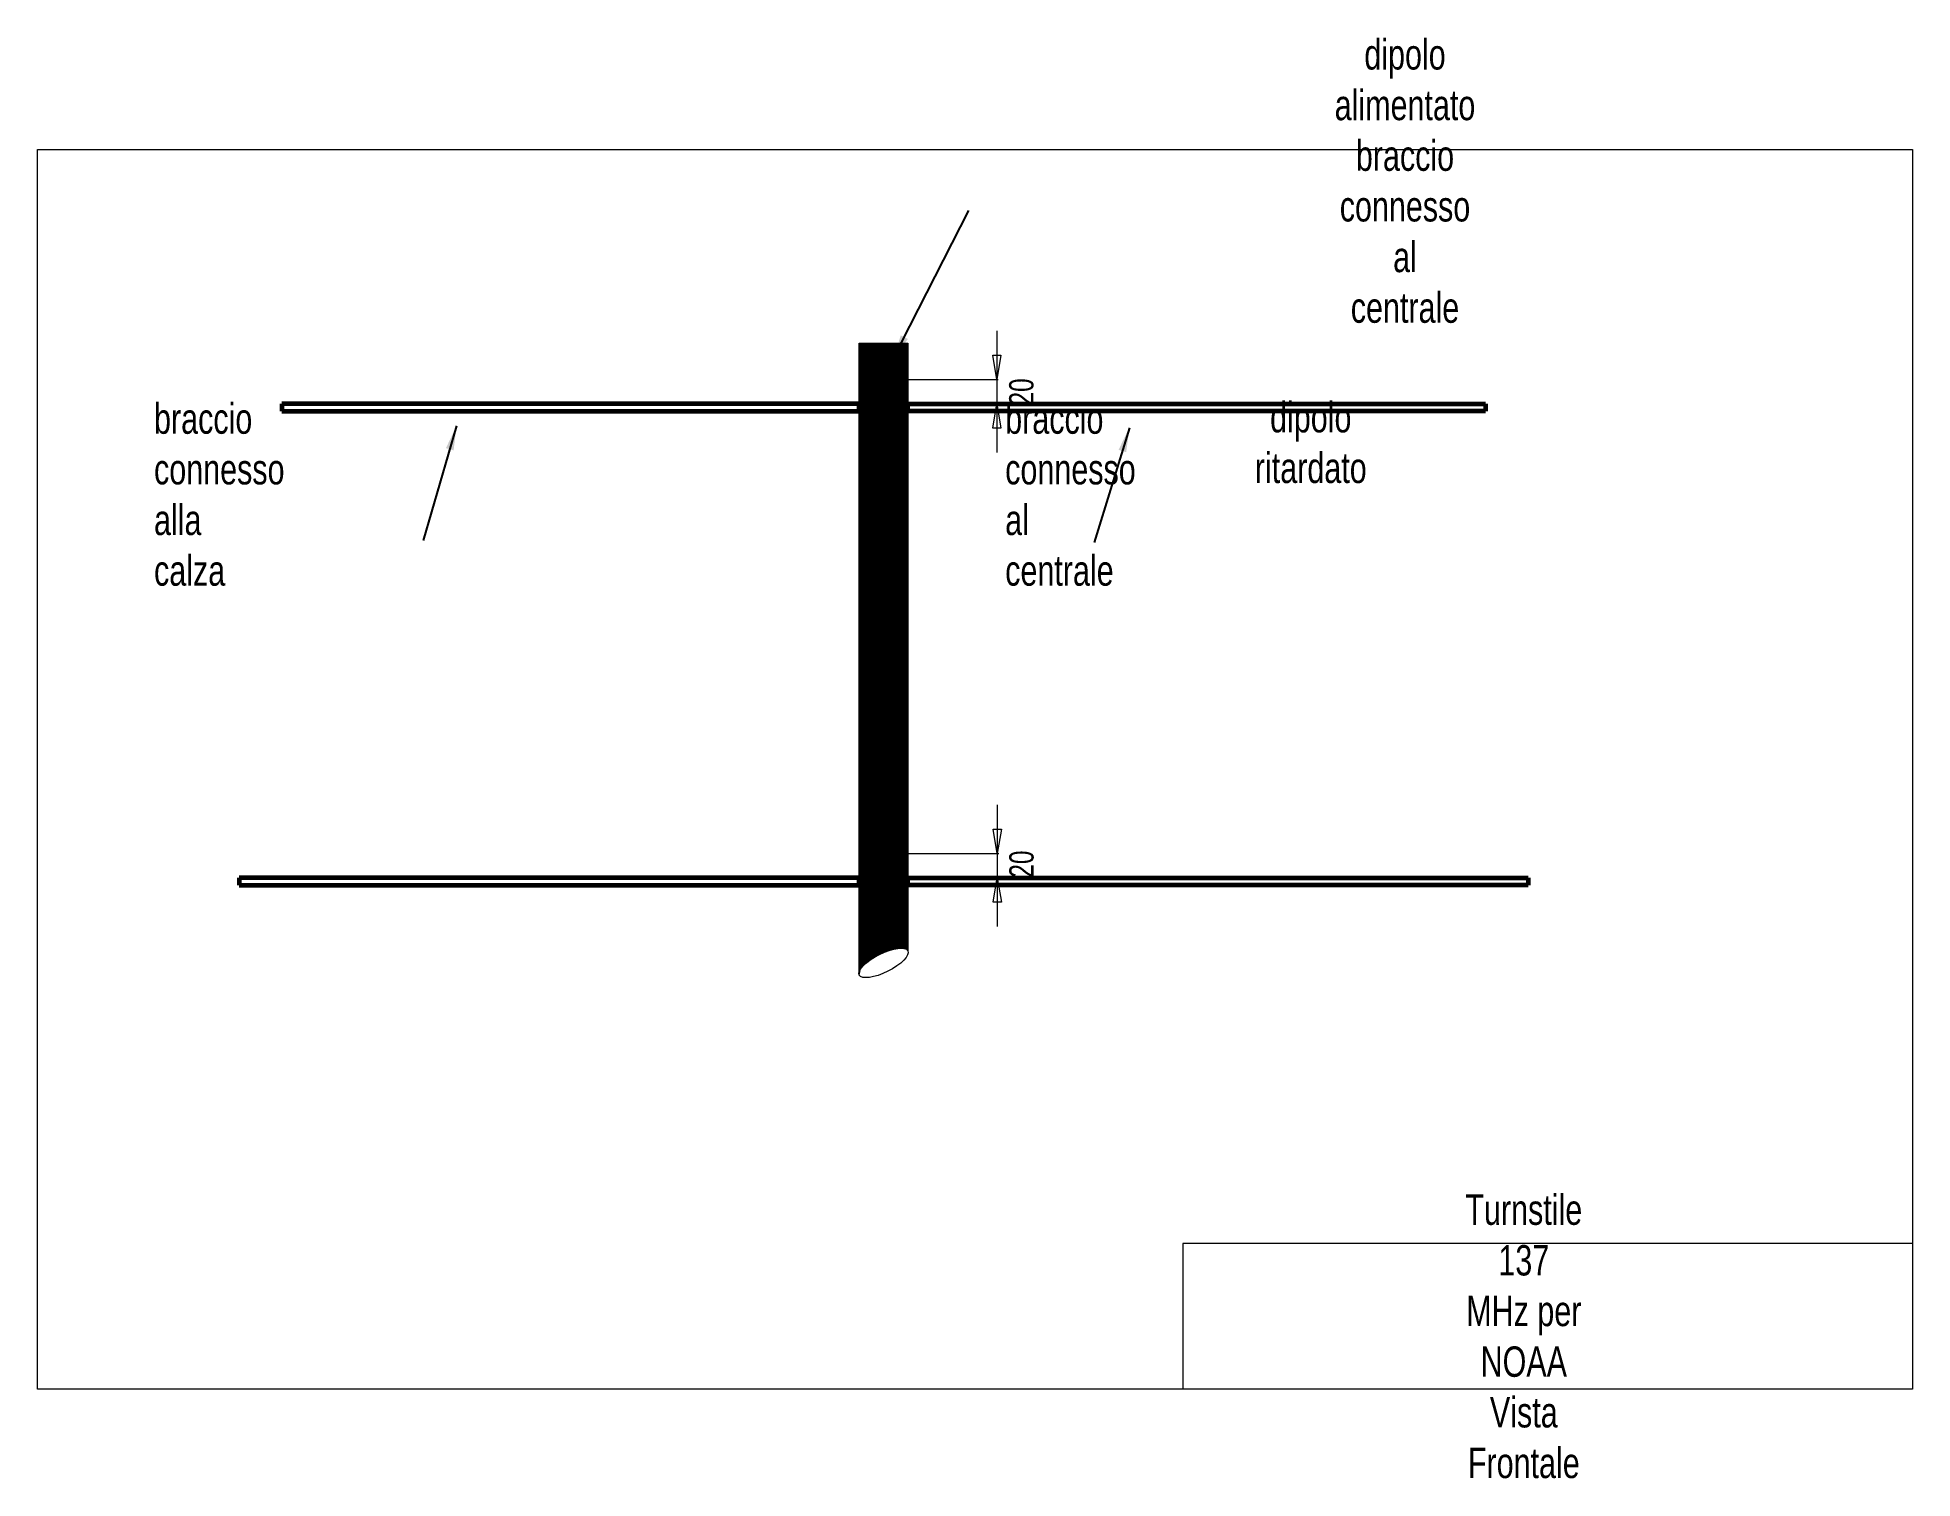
# Model space of a CAD drawing. Header units: millimetres. Extents: x -696 to 846, y -434 to 751.
import ezdxf

# ---------------------------------------------------------------- set-up
doc = ezdxf.new("R2010")
doc.units = ezdxf.units.MM
for name, color, linetype, lineweight in [('Alu', 131, 'CONTINUOUS', 60), ('Cart', 7, 'CONTINUOUS', 0), ('Dimens', 8, 'CONTINUOUS', 0), ('PVC', 9, 'CONTINUOUS', 0), ('PVC_fill', 9, 'CONTINUOUS', 0)]:
    doc.layers.add(name, color=color, linetype=linetype, lineweight=lineweight)
doc.styles.get("Standard").update_dxf_attribs({"font": 'txt', "width": 0.75})
doc.dimstyles.get("Standard").update_dxf_attribs({"dimtxt": 20, "dimasz": 20, "dimexe": 1.25, "dimexo": 0.625, "dimtad": 1, "dimtxsty": 'Standard', "dimcen": 2.5, "dimadec": 0, "dimazin": 0, "dimtfac": 1, "dimtmove": 0, "dimatfit": 3, "dimfxl": 1, "dimarcsym": 0})

msp = doc.modelspace()

# ---------------------------------------------------------------- hatches: boundary and pattern name
at = {"layer": 'Alu'}
h = msp.add_hatch(color=256, dxfattribs=at)
edge = h.paths.add_edge_path()
edge.add_arc((0, 470), 3, 0, 360)
h = msp.add_hatch(color=256, dxfattribs=at)
edge = h.paths.add_edge_path()
edge.add_arc((0, 80), 3, 0, 360)
at = {"layer": 'PVC_fill'}
h = msp.add_hatch(dxfattribs=at)
h.set_pattern_fill('ansi31', color=256, scale=2, style=0)
h.set_pattern_definition([(45, (0, 0), (-0.088388348, 0.088388348), [])])
h.paths.add_polyline_path([(-20, 500), (20, 500), (20, 0), (19.1, 1.4), (14.1, 2.5), (6.9, 1.4), (-6.1, -3.6), (-18.9, -13.3), (-20, -20)])

# ---------------------------------------------------------------- linework, layer by layer
at = {"layer": 'Alu'}
for p, q in [((-20, 450), (-495, 450)), ((-495, 450), (-495, 444)), ((-20, 444), (-20, 450)), ((20, 450), (495, 450)), ((20, 444), (20, 450)), ((495, 450), (495, 444)), ((-495, 444), (-20, 444)), ((495, 444), (20, 444)), ((-20, 60), (-530, 60)), ((-530, 60), (-530, 54)), ((-530, 54), (-20, 54)), ((-20, 54), (-20, 60)), ((20, 60), (530, 60)), ((20, 54), (20, 60)), ((530, 54), (20, 54)), ((530, 60), (530, 54))]:
    msp.add_line(p, q, dxfattribs=at)
for centre in [(0, 470), (0, 80)]:
    msp.add_circle(centre, 3, dxfattribs=at)
at = {"layer": 'Cart'}
for p, q in [((-695.8, 659.2), (846.2, 659.2)), ((-695.8, -360.8), (-695.8, 659.2)), ((846.2, 659.2), (846.2, -360.8)), ((846.2, -240.8), (246.2, -240.8)), ((246.2, -240.8), (246.2, -360.8)), ((846.2, -360.8), (-695.8, -360.8))]:
    msp.add_line(p, q, dxfattribs=at)
at = {"layer": 'Dimens'}
for p, q in [((93.1, 510), (93.1, 410)), ((93.1, 470), (89.8, 490)), ((89.8, 490), (96.4, 490)), ((96.4, 490), (93.1, 470)), ((0.6, 470), (94.3, 470)), ((20.6, 450), (94.3, 450)), ((89.8, 430), (93.1, 450)), ((93.1, 450), (96.4, 430)), ((96.4, 430), (89.8, 430)), ((93.5, 120), (93.5, 20)), ((-11.9, 104.4), (-11.5, 105.2)), ((-9.4, 103.8), (-11.9, 104.4)), ((-11.5, 105.2), (-9.4, 103.8)), ((93.5, 80), (90.2, 100)), ((90.2, 100), (96.9, 100)), ((96.9, 100), (93.5, 80)), ((0.6, 80), (94.8, 80)), ((20.6, 60), (94.8, 60)), ((90.2, 40), (93.5, 60)), ((93.5, 60), (96.9, 40)), ((96.9, 40), (90.2, 40))]:
    msp.add_line(p, q, dxfattribs=at)
at = {"layer": 'PVC'}
for p, q in [((-20, 500), (20, 500)), ((-20, -20), (-20, 500)), ((20, 500), (20, 0)), ((-6.1, -3.6), (6.9, 1.4)), ((6.9, 1.4), (14.1, 2.5)), ((14.1, 2.5), (19.1, 1.4)), ((19.1, 1.4), (20, 0)), ((-20, -20), (-18.9, -13.3)), ((-18.9, -13.3), (-6.1, -3.6))]:
    msp.add_line(p, q, dxfattribs=at)
msp.add_ellipse((0, -10), major_axis=(20, 10), ratio=0.345858, dxfattribs=at)

# ---------------------------------------------------------------- texts
at = {"layer": 'Cart', "insert": (526.5, -317.4), "char_height": 25, "width": 100, "attachment_point": 5}
msp.add_mtext('Turnstile 137 MHz per NOAA\\PVista Frontale\\P', dxfattribs=at)
at = {"layer": 'Dimens', "char_height": 25, "width": 100}
for s, insert, attachment_point in [('dipolo alimentato braccio connesso al centrale', (428.8, 633.2), 5), ('braccio connesso alla calza', (-600, 300), 7), ('braccio connesso al centrale', (100, 300), 7), ('dipolo ritardato', (351.3, 418), 5)]:
    msp.add_mtext(s, dxfattribs=dict(at, insert=insert, attachment_point=attachment_point))
at = {"layer": 'Dimens', "char_height": 20, "width": 30, "attachment_point": 5, "rotation": 90}
for insert in [(113.4, 459.8), (113.5, 71.3)]:
    msp.add_mtext('20', dxfattribs=dict(at, insert=insert))

# ---------------------------------------------------------------- leaders
at = {"layer": 'Dimens', "color": 7}
msp.add_leader([(8, 487), (70.1, 609.2)], dimstyle='Standard', dxfattribs=at)
at = {"layer": 'Dimens'}
for points in [[(-351.2, 431.8), (-378.6, 337.5)], [(202.2, 430.3), (173.3, 336)]]:
    msp.add_leader(points, dimstyle='Standard', dxfattribs=at)

doc.saveas('drawing.dxf')
